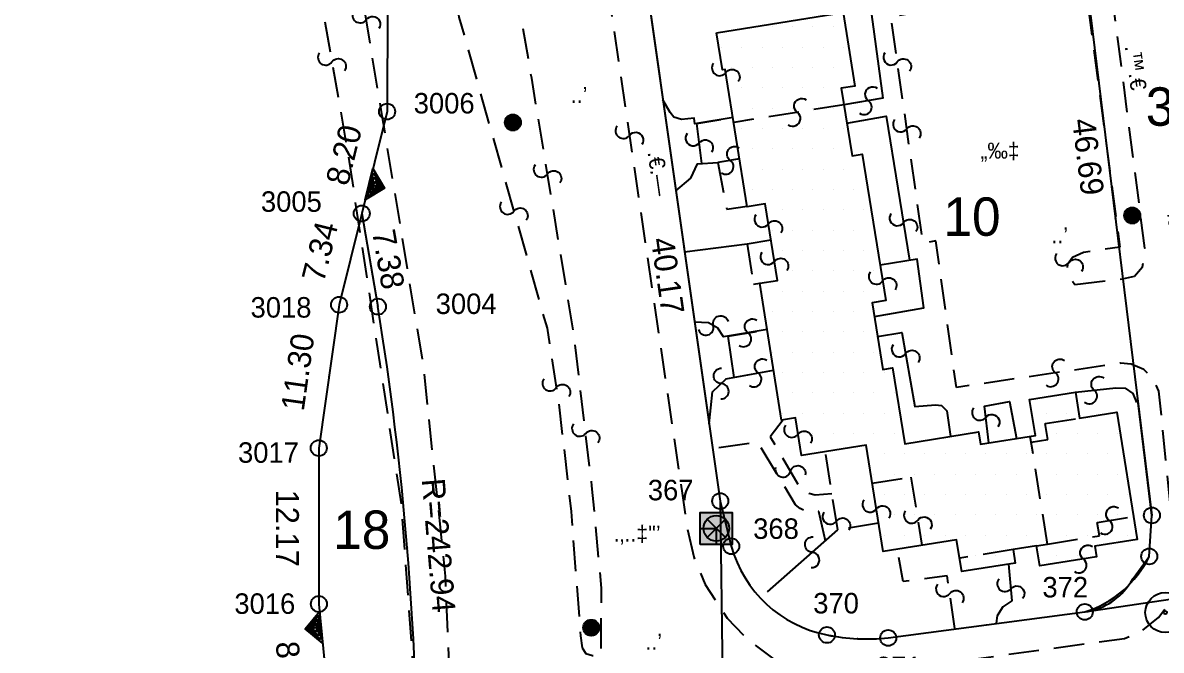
# Model space of a CAD drawing. Extents: x 160399 to 161261, y 619798 to 620526.
# Drawn here: x 160692.7 to 160781.6, y 620068.5 to 620117.5 of the extents above; entities that cross this region are included whole.
import ezdxf
from ezdxf.enums import TextEntityAlignment as Align

# ---------------------------------------------------------------- set-up
doc = ezdxf.new("R2010")
doc.units = 0
doc.header["$LTSCALE"] = 0.375
doc.header["$MEASUREMENT"] = 0
doc.linetypes.add('HIDDEN', pattern=[9.525, 6.35, -3.175])
doc.layers.get('0').update_dxf_attribs({"linetype": 'CONTINUOUS'})
for name, color, linetype in [('FNCP002', 251, 'CONTINUOUS'), ('FNCS012', 3, 'CONTINUOUS'), ('PCLP001', 7, 'CONTINUOUS'), ('PCLP004', 7, 'CONTINUOUS'), ('PCLS001', 2, 'CONTINUOUS'), ('PCLS002', 2, 'CONTINUOUS'), ('PCLS007', 4, 'CONTINUOUS'), ('PCLS012', 4, 'CONTINUOUS'), ('PH-BLDH001', 3, 'CONTINUOUS'), ('PH-BLDP001', 3, 'CONTINUOUS'), ('PH-BLDP008', 3, 'CONTINUOUS'), ('PH-BLDP030', 3, 'HIDDEN'), ('PH-BLDP031', 3, 'HIDDEN'), ('PH-BLDP034', 3, 'CONTINUOUS'), ('PH-ELCS001', 3, 'CONTINUOUS'), ('PH-FNCP000', 3, 'CONTINUOUS'), ('PH-FNCP006', 3, 'CONTINUOUS'), ('PH-FNCP007', 3, 'CONTINUOUS'), ('PH-LGTS008', 3, 'CONTINUOUS'), ('PH-RODP021', 3, 'HIDDEN'), ('PH-RODP023', 3, 'HIDDEN'), ('PH-RODP026', 3, 'HIDDEN'), ('PH-RODP028', 3, 'HIDDEN'), ('PH-RODT100', 3, 'HIDDEN'), ('RODS001', 7, 'CONTINUOUS'), ('RODS004', 3, 'CONTINUOUS'), ('SRVS002', 6, 'CONTINUOUS'), ('SRVS007', 2, 'CONTINUOUS'), ('UD_PCLS008', 11, 'CONTINUOUS')]:
    doc.layers.add(name, color=color, linetype=linetype)
doc.styles.add('HEBTXT', font='hebtxt')

# ---------------------------------------------------------------- blocks, each defined once
blk = doc.blocks.new('*X14')
at = {"color": 0}
for p, q in [((160752.63125, 620117.1875), (160752.63125, 620117.1875)), ((160754.21875, 620117.1875), (160754.21875, 620117.1875)), ((160755.80625, 620117.1875), (160755.80625, 620117.1875)), ((160757.39375, 620117.1875), (160757.39375, 620117.1875)), ((160748.6625, 620115.6), (160748.6625, 620115.6)), ((160750.25, 620115.6), (160750.25, 620115.6)), ((160751.8375, 620115.6), (160751.8375, 620115.6)), ((160753.425, 620115.6), (160753.425, 620115.6)), ((160755.0125, 620115.6), (160755.0125, 620115.6)), ((160756.6, 620115.6), (160756.6, 620115.6)), ((160758.1875, 620115.6), (160758.1875, 620115.6)), ((160749.45625, 620114.0125), (160749.45625, 620114.0125)), ((160751.04375, 620114.0125), (160751.04375, 620114.0125)), ((160752.63125, 620114.0125), (160752.63125, 620114.0125)), ((160754.21875, 620114.0125), (160754.21875, 620114.0125)), ((160755.80625, 620114.0125), (160755.80625, 620114.0125)), ((160757.39375, 620114.0125), (160757.39375, 620114.0125)), ((160750.25, 620112.425), (160750.25, 620112.425)), ((160751.8375, 620112.425), (160751.8375, 620112.425)), ((160753.425, 620112.425), (160753.425, 620112.425)), ((160755.0125, 620112.425), (160755.0125, 620112.425)), ((160756.6, 620112.425), (160756.6, 620112.425)), ((160749.45625, 620110.8375), (160749.45625, 620110.8375)), ((160751.04375, 620110.8375), (160751.04375, 620110.8375)), ((160752.63125, 620110.8375), (160752.63125, 620110.8375)), ((160754.21875, 620110.8375), (160754.21875, 620110.8375)), ((160755.80625, 620110.8375), (160755.80625, 620110.8375)), ((160757.39375, 620110.8375), (160757.39375, 620110.8375)), ((160750.25, 620109.25), (160750.25, 620109.25)), ((160751.8375, 620109.25), (160751.8375, 620109.25)), ((160753.425, 620109.25), (160753.425, 620109.25)), ((160755.0125, 620109.25), (160755.0125, 620109.25)), ((160756.6, 620109.25), (160756.6, 620109.25)), ((160758.1875, 620109.25), (160758.1875, 620109.25)), ((160751.04375, 620107.6625), (160751.04375, 620107.6625)), ((160752.63125, 620107.6625), (160752.63125, 620107.6625)), ((160754.21875, 620107.6625), (160754.21875, 620107.6625)), ((160755.80625, 620107.6625), (160755.80625, 620107.6625)), ((160757.39375, 620107.6625), (160757.39375, 620107.6625)), ((160750.25, 620106.075), (160750.25, 620106.075)), ((160751.8375, 620106.075), (160751.8375, 620106.075)), ((160753.425, 620106.075), (160753.425, 620106.075)), ((160755.0125, 620106.075), (160755.0125, 620106.075)), ((160756.6, 620106.075), (160756.6, 620106.075)), ((160758.1875, 620106.075), (160758.1875, 620106.075)), ((160759.775, 620106.075), (160759.775, 620106.075)), ((160751.04375, 620104.4875), (160751.04375, 620104.4875)), ((160752.63125, 620104.4875), (160752.63125, 620104.4875)), ((160754.21875, 620104.4875), (160754.21875, 620104.4875)), ((160755.80625, 620104.4875), (160755.80625, 620104.4875)), ((160757.39375, 620104.4875), (160757.39375, 620104.4875)), ((160758.98125, 620104.4875), (160758.98125, 620104.4875)), ((160753.425, 620102.9), (160753.425, 620102.9)), ((160755.0125, 620102.9), (160755.0125, 620102.9)), ((160756.6, 620102.9), (160756.6, 620102.9)), ((160758.1875, 620102.9), (160758.1875, 620102.9)), ((160759.775, 620102.9), (160759.775, 620102.9)), ((160752.63125, 620101.3125), (160752.63125, 620101.3125)), ((160754.21875, 620101.3125), (160754.21875, 620101.3125)), ((160755.80625, 620101.3125), (160755.80625, 620101.3125)), ((160757.39375, 620101.3125), (160757.39375, 620101.3125)), ((160758.98125, 620101.3125), (160758.98125, 620101.3125)), ((160760.56875, 620101.3125), (160760.56875, 620101.3125)), ((160753.425, 620099.725), (160753.425, 620099.725)), ((160755.0125, 620099.725), (160755.0125, 620099.725)), ((160756.6, 620099.725), (160756.6, 620099.725)), ((160758.1875, 620099.725), (160758.1875, 620099.725)), ((160759.775, 620099.725), (160759.775, 620099.725)), ((160754.21875, 620098.1375), (160754.21875, 620098.1375)), ((160755.80625, 620098.1375), (160755.80625, 620098.1375)), ((160757.39375, 620098.1375), (160757.39375, 620098.1375)), ((160758.98125, 620098.1375), (160758.98125, 620098.1375)), ((160760.56875, 620098.1375), (160760.56875, 620098.1375)), ((160751.8375, 620096.55), (160751.8375, 620096.55)), ((160753.425, 620096.55), (160753.425, 620096.55)), ((160755.0125, 620096.55), (160755.0125, 620096.55)), ((160756.6, 620096.55), (160756.6, 620096.55)), ((160758.1875, 620096.55), (160758.1875, 620096.55)), ((160759.775, 620096.55), (160759.775, 620096.55)), ((160761.3625, 620096.55), (160761.3625, 620096.55)), ((160752.63125, 620094.9625), (160752.63125, 620094.9625)), ((160754.21875, 620094.9625), (160754.21875, 620094.9625)), ((160755.80625, 620094.9625), (160755.80625, 620094.9625)), ((160757.39375, 620094.9625), (160757.39375, 620094.9625)), ((160758.98125, 620094.9625), (160758.98125, 620094.9625)), ((160753.425, 620093.375), (160753.425, 620093.375)), ((160755.0125, 620093.375), (160755.0125, 620093.375)), ((160756.6, 620093.375), (160756.6, 620093.375)), ((160758.1875, 620093.375), (160758.1875, 620093.375)), ((160759.775, 620093.375), (160759.775, 620093.375)), ((160752.63125, 620091.7875), (160752.63125, 620091.7875)), ((160754.21875, 620091.7875), (160754.21875, 620091.7875)), ((160755.80625, 620091.7875), (160755.80625, 620091.7875)), ((160757.39375, 620091.7875), (160757.39375, 620091.7875)), ((160758.98125, 620091.7875), (160758.98125, 620091.7875)), ((160760.56875, 620091.7875), (160760.56875, 620091.7875)), ((160753.425, 620090.2), (160753.425, 620090.2)), ((160755.0125, 620090.2), (160755.0125, 620090.2)), ((160756.6, 620090.2), (160756.6, 620090.2)), ((160758.1875, 620090.2), (160758.1875, 620090.2)), ((160759.775, 620090.2), (160759.775, 620090.2)), ((160761.3625, 620090.2), (160761.3625, 620090.2)), ((160754.21875, 620088.6125), (160754.21875, 620088.6125)), ((160755.80625, 620088.6125), (160755.80625, 620088.6125)), ((160757.39375, 620088.6125), (160757.39375, 620088.6125)), ((160758.98125, 620088.6125), (160758.98125, 620088.6125)), ((160760.56875, 620088.6125), (160760.56875, 620088.6125)), ((160762.15625, 620088.6125), (160762.15625, 620088.6125)), ((160753.425, 620087.025), (160753.425, 620087.025)), ((160755.0125, 620087.025), (160755.0125, 620087.025)), ((160756.6, 620087.025), (160756.6, 620087.025)), ((160758.1875, 620087.025), (160758.1875, 620087.025)), ((160759.775, 620087.025), (160759.775, 620087.025)), ((160761.3625, 620087.025), (160761.3625, 620087.025)), ((160774.0625, 620087.025), (160774.0625, 620087.025)), ((160775.65, 620087.025), (160775.65, 620087.025)), ((160755.80625, 620085.4375), (160755.80625, 620085.4375)), ((160757.39375, 620085.4375), (160757.39375, 620085.4375)), ((160758.98125, 620085.4375), (160758.98125, 620085.4375)), ((160760.56875, 620085.4375), (160760.56875, 620085.4375)), ((160762.15625, 620085.4375), (160762.15625, 620085.4375)), ((160768.50625, 620085.4375), (160768.50625, 620085.4375)), ((160773.26875, 620085.4375), (160773.26875, 620085.4375)), ((160774.85625, 620085.4375), (160774.85625, 620085.4375)), ((160776.44375, 620085.4375), (160776.44375, 620085.4375)), ((160778.03125, 620085.4375), (160778.03125, 620085.4375)), ((160779.61875, 620085.4375), (160779.61875, 620085.4375)), ((160755.0125, 620083.85), (160755.0125, 620083.85)), ((160761.3625, 620083.85), (160761.3625, 620083.85)), ((160762.95, 620083.85), (160762.95, 620083.85)), ((160764.5375, 620083.85), (160764.5375, 620083.85)), ((160766.125, 620083.85), (160766.125, 620083.85)), ((160767.7125, 620083.85), (160767.7125, 620083.85)), ((160769.3, 620083.85), (160769.3, 620083.85)), ((160770.8875, 620083.85), (160770.8875, 620083.85)), ((160772.475, 620083.85), (160772.475, 620083.85)), ((160774.0625, 620083.85), (160774.0625, 620083.85)), ((160775.65, 620083.85), (160775.65, 620083.85)), ((160777.2375, 620083.85), (160777.2375, 620083.85)), ((160778.825, 620083.85), (160778.825, 620083.85)), ((160760.56875, 620082.2625), (160760.56875, 620082.2625)), ((160762.15625, 620082.2625), (160762.15625, 620082.2625)), ((160763.74375, 620082.2625), (160763.74375, 620082.2625)), ((160765.33125, 620082.2625), (160765.33125, 620082.2625)), ((160766.91875, 620082.2625), (160766.91875, 620082.2625)), ((160768.50625, 620082.2625), (160768.50625, 620082.2625)), ((160770.09375, 620082.2625), (160770.09375, 620082.2625)), ((160771.68125, 620082.2625), (160771.68125, 620082.2625)), ((160773.26875, 620082.2625), (160773.26875, 620082.2625)), ((160774.85625, 620082.2625), (160774.85625, 620082.2625)), ((160776.44375, 620082.2625), (160776.44375, 620082.2625)), ((160778.03125, 620082.2625), (160778.03125, 620082.2625)), ((160779.61875, 620082.2625), (160779.61875, 620082.2625)), ((160761.3625, 620080.675), (160761.3625, 620080.675)), ((160762.95, 620080.675), (160762.95, 620080.675)), ((160764.5375, 620080.675), (160764.5375, 620080.675)), ((160766.125, 620080.675), (160766.125, 620080.675)), ((160767.7125, 620080.675), (160767.7125, 620080.675)), ((160769.3, 620080.675), (160769.3, 620080.675)), ((160770.8875, 620080.675), (160770.8875, 620080.675)), ((160772.475, 620080.675), (160772.475, 620080.675)), ((160774.0625, 620080.675), (160774.0625, 620080.675)), ((160775.65, 620080.675), (160775.65, 620080.675)), ((160777.2375, 620080.675), (160777.2375, 620080.675)), ((160778.825, 620080.675), (160778.825, 620080.675)), ((160780.4125, 620080.675), (160780.4125, 620080.675)), ((160762.15625, 620079.0875), (160762.15625, 620079.0875)), ((160763.74375, 620079.0875), (160763.74375, 620079.0875)), ((160765.33125, 620079.0875), (160765.33125, 620079.0875)), ((160766.91875, 620079.0875), (160766.91875, 620079.0875)), ((160768.50625, 620079.0875), (160768.50625, 620079.0875)), ((160770.09375, 620079.0875), (160770.09375, 620079.0875)), ((160771.68125, 620079.0875), (160771.68125, 620079.0875)), ((160773.26875, 620079.0875), (160773.26875, 620079.0875)), ((160774.85625, 620079.0875), (160774.85625, 620079.0875)), ((160776.44375, 620079.0875), (160776.44375, 620079.0875)), ((160778.03125, 620079.0875), (160778.03125, 620079.0875)), ((160779.61875, 620079.0875), (160779.61875, 620079.0875)), ((160761.3625, 620077.5), (160761.3625, 620077.5)), ((160762.95, 620077.5), (160762.95, 620077.5)), ((160764.5375, 620077.5), (160764.5375, 620077.5)), ((160766.125, 620077.5), (160766.125, 620077.5)), ((160767.7125, 620077.5), (160767.7125, 620077.5)), ((160769.3, 620077.5), (160769.3, 620077.5)), ((160770.8875, 620077.5), (160770.8875, 620077.5)), ((160772.475, 620077.5), (160772.475, 620077.5)), ((160774.0625, 620077.5), (160774.0625, 620077.5)), ((160775.65, 620077.5), (160775.65, 620077.5)), ((160777.2375, 620077.5), (160777.2375, 620077.5)), ((160778.825, 620077.5), (160778.825, 620077.5)), ((160780.4125, 620077.5), (160780.4125, 620077.5)), ((160768.50625, 620075.9125), (160768.50625, 620075.9125)), ((160770.09375, 620075.9125), (160770.09375, 620075.9125)), ((160774.85625, 620075.9125), (160774.85625, 620075.9125)), ((160776.44375, 620075.9125), (160776.44375, 620075.9125))]:
    blk.add_line(p, q, dxfattribs=at)
blk = doc.blocks.new('ELCS001')
for p, q in [((0.566, -0.566), (-0.566, 0.566)), ((-0.566, -0.566), (0.566, 0.566))]:
    blk.add_line(p, q)
for points in [[(-1, -1), (-1, 1), (1, 1), (1, -1)], [(-1, -1), (-1, 0), (0, 0), (0, -1)]]:
    blk.add_lwpolyline(points, close=True)
blk.add_circle((0, 0), 0.8)
blk.add_solid([(-1, -1), (1, -1), (-1, 1), (1, 1)])
at = {"style": 'HEBTXT', "flags": 8}
blk.add_attdef('DESC', text='', height=1.5, dxfattribs=at).set_placement((-1.473, 2.181), align=Align.CENTER)
at = {"style": 'HEBTXT'}
blk.add_attdef('POLE_NUM', (1.28, 1.92), '', height=1.5, dxfattribs=at)
at = {"style": 'HEBTXT', "flags": 1}
blk.add_attdef('NOTE', (1.5, -3.645), '', height=1.5, dxfattribs=at)
blk = doc.blocks.new('*X11')
at = {"color": 0}
for p, q in [((-0.5, 0), (0.5, 0)), ((-0.499, 0.032), (0.499, 0.032)), ((-0.496, 0.064), (0.496, 0.064)), ((-0.491, 0.095), (0.491, 0.095)), ((-0.484, 0.127), (0.484, 0.127)), ((-0.474, 0.159), (0.474, 0.159)), ((-0.462, 0.191), (0.462, 0.191)), ((-0.448, 0.222), (0.448, 0.222)), ((-0.431, 0.254), (0.431, 0.254)), ((-0.41, 0.286), (0.41, 0.286)), ((-0.386, 0.318), (0.386, 0.318)), ((-0.358, 0.349), (0.358, 0.349)), ((-0.324, 0.381), (0.324, 0.381)), ((-0.282, 0.413), (0.282, 0.413)), ((-0.229, 0.445), (0.229, 0.445)), ((-0.152, 0.476), (0.152, 0.476)), ((-0.499, -0.032), (0.499, -0.032)), ((-0.496, -0.064), (0.496, -0.064)), ((-0.491, -0.095), (0.491, -0.095)), ((-0.484, -0.127), (0.484, -0.127)), ((-0.474, -0.159), (0.474, -0.159)), ((-0.462, -0.191), (0.462, -0.191)), ((-0.448, -0.222), (0.448, -0.222)), ((-0.431, -0.254), (0.431, -0.254)), ((-0.41, -0.286), (0.41, -0.286)), ((-0.386, -0.318), (0.386, -0.318)), ((-0.358, -0.349), (0.358, -0.349)), ((-0.324, -0.381), (0.324, -0.381)), ((-0.282, -0.413), (0.282, -0.413)), ((-0.229, -0.445), (0.229, -0.445)), ((-0.152, -0.476), (0.152, -0.476))]:
    blk.add_line(p, q, dxfattribs=at)
blk = doc.blocks.new('LGTS008')
blk.add_circle((0, 0), 0.5)
blk.add_blockref('*X11', (0, 0))
at = {"style": 'HEBTXT', "flags": 8}
blk.add_attdef('DESC', text='', height=1.5, dxfattribs=at).set_placement((-3.815, -0.648), align=Align.CENTER)
at = {"style": 'HEBTXT', "flags": 9}
blk.add_attdef('ID', (0, -2.843), '', height=1.5, dxfattribs=at)
blk = doc.blocks.new('FNCS012')
blk.add_circle((0, 0), 0.001)
blk = doc.blocks.new('RODS004')
blk.add_circle((0, 0), 0.001)
blk = doc.blocks.new('SRVS002')
for radius in [1.25, 0.1]:
    blk.add_circle((0, 0), radius)
blk = doc.blocks.new('PCLS002')
blk.add_lwpolyline([(-0.849, -0.849, 1), (0, 0, -1), (0.849, 0.849, -1)], format="xyb")
blk = doc.blocks.new('RODS001')
blk.add_circle((0, 0), 0.001)
blk = doc.blocks.new('PCLS008')
at = {"style": 'HEBTXT', "flags": 1}
blk.add_attdef('CAPTION', text='', height=1.5, dxfattribs=at).set_placement((-0.165, -14.191), align=Align.CENTER)
blk = doc.blocks.new('SRVS007')
blk.add_circle((0, 0), 0.5)
at = {"style": 'HEBTXT'}
blk.add_attdef('NAME', text='', height=1.8, dxfattribs=at).set_placement((-0.011, -2.996), align=Align.CENTER)
for tag, flags, p in [('KIND', 1, (0, -6.042, -0.001)), ('HEIGHT', 1, (0, -8, -0.001)), ('SOURCE-CODE', 9, (0, -9.958, -0.001)), ('MARK-CODE', 9, (0, -11.916, -0.001))]:
    blk.add_attdef(tag, text='', height=1.8, dxfattribs=dict(at, flags=flags)).set_placement(p, align=Align.CENTER)
blk = doc.blocks.new('PCLS007')
blk.add_circle((0, 0), 0.00313)
blk = doc.blocks.new('SU93_41L')
for points in [[(-1, 0), (0, 1), (1, 0)], [(-0.759, 0.1), (0, 0.859), (0.759, 0.1)], [(-0.517, 0.2), (0, 0.717), (0.517, 0.2)], [(-0.276, 0.3), (0, 0.576), (0.276, 0.3)], [(-0.034, 0.4), (0, 0.434), (0.034, 0.4)]]:
    blk.add_lwpolyline(points, close=True)
blk = doc.blocks.new('SU93_41R')
for points in [[(1, 0), (0, -1), (-1, 0)], [(0.759, -0.1), (0, -0.859), (-0.759, -0.1)], [(0.517, -0.2), (0, -0.717), (-0.517, -0.2)], [(0.276, -0.3), (0, -0.576), (-0.276, -0.3)], [(0.034, -0.4), (0, -0.434), (-0.034, -0.4)]]:
    blk.add_lwpolyline(points, close=True)

msp = doc.modelspace()

# ---------------------------------------------------------------- linework, layer by layer
at = {"layer": 'FNCP002', "flags": 128}
for points in [[(160771.2, 620151.62), (160769.13, 620165.42, 0.475527), (160767.61, 620166.7), (160736.17, 620161.87, 0.367679), (160734.9, 620160.54), (160741.5, 620119.95), (160747.19, 620080.19), (160748.05, 620076.67, 0.108728)], [(160760.31, 620069.51), (160775.67, 620071.54, 0.207636), (160779.05, 620073.57, -0.00234), (160780.71, 620075.87), (160780.92, 620079.07), (160779.84, 620087.86)], [(160748.05, 620076.67, 0.283539), (160755.53, 620069.74, 0.073428), (160760.31, 620069.51, 0.778305)]]:
    msp.add_lwpolyline(points, format="xyb", dxfattribs=at)
at = {"layer": 'PCLP001', "flags": 128}
msp.add_lwpolyline([(160718.161, 620186.952), (160719.824, 620154.859), (160721.277, 620143.763), (160721.163, 620110.599), (160719.182, 620102.641), (160717.407, 620095.514), (160715.825, 620084.327), (160715.828, 620072.156), (160716.63, 620063.897)], dxfattribs=at)
at = {"layer": 'PCLP004'}
for p, q in [((160775.235, 620125.414), (160780.92, 620079.07)), ((160741.5, 620119.95), (160747.19, 620080.19)), ((160719.182, 620102.641), (160720.442, 620095.37)), ((160747.19, 620080.19), (160748.05, 620076.67)), ((160747.19, 620080.19), (160747.66, 620041.53)), ((160780.71, 620075.87), (160780.92, 620079.07)), ((160775.67, 620071.54), (160798.4, 620074.96)), ((160760.31, 620069.51), (160775.67, 620071.54))]:
    msp.add_line(p, q, dxfattribs=at)
for centre, radius, start, end in [((160480.615, 620056.621), 242.938, 0.22316, 9.17795), ((160757.409, 620079.27), 9.713, 195.52557, 258.84603), ((160773.137, 620079.587), 8.436, 287.4749, 333.85864), ((160758.699, 620085.812), 16.381, 258.84603, 275.6444)]:
    msp.add_arc(centre, radius, start, end, dxfattribs=at)
at = {"layer": 'PH-BLDP001'}
msp.add_polyline3d([(160746.892, 620116.755, 38.116), (160756.791, 620118.339, 44), (160757.71, 620112.594, 44.007), (160756.646, 620112.423, 44.033), (160757.489, 620107.154, 47.106), (160758.29, 620107.282, 46.885), (160760.119, 620095.847, 47.012), (160759.065, 620095.678, 47.093), (160759.898, 620090.471, 47.093), (160760.652, 620090.591, 46.918), (160761.6, 620084.667, 46.885), (160767.365, 620085.589, 46.698), (160767.519, 620084.623, 46.825), (160771.808, 620085.309, 37.493), (160771.358, 620088.119, 39.247), (160774.938, 620088.692, 39.455), (160775.263, 620086.664, 44.08), (160778.164, 620087.128, 43.886), (160779.755, 620077.188, 37.393), (160776.458, 620076.66, 37.514), (160776.59, 620075.835, 37.092), (160772.155, 620075.126, 36.998), (160771.904, 620076.695, 47.012), (160770.073, 620076.402, 43.893), (160770.24, 620075.356, 43.819), (160766.056, 620074.687, 43.819), (160765.657, 620077.177, 46.959), (160759.914, 620076.258, 43.766), (160758.588, 620084.546, 46.751), (160753.535, 620083.737, 46.711), (160753.062, 620086.692, 46.831), (160751.981, 620086.518, 46.798), (160750.272, 620097.198, 47.059), (160751.654, 620097.42, 46.744), (160750.698, 620103.396, 46.892), (160749.301, 620103.172, 47.059), (160747.586, 620113.891, 44.207), (160747.356, 620113.854, 38.069), (160746.892, 620116.755, 38.116)], close=True, dxfattribs=at)
at = {"layer": 'PH-BLDP008'}
msp.add_polyline3d([(160759.239, 620094.59, 40.405), (160763.09, 620095.289, 39.923), (160762.564, 620099.07, 40.158), (160759.676, 620098.616, 40.124)], dxfattribs=at)
at = {"layer": 'PH-BLDP030'}
for points in [[(160756.854, 620111.124, 46.912), (160748.251, 620109.748, 47.18)], [(160771.485, 620084.794, 43.9), (160772.782, 620085.002, 43.866), (160772.585, 620086.235, 44), (160775.263, 620086.664, 43.94)], [(160771.904, 620076.695, 46.992), (160772.759, 620076.831, 46.939), (160771.413, 620085.246, 47.093)], [(160759.063, 620081.579, 46.811), (160762.091, 620082.063, 46.651), (160762.943, 620076.743, 46.724)], [(160772.759, 620076.831, 44.261), (160776.816, 620077.48, 44.234), (160776.648, 620078.53, 44.161), (160779.468, 620078.982, 43.933)], [(160770.073, 620076.402, 46.791), (160765.901, 620075.734, 47.072)]]:
    msp.add_polyline3d(points, dxfattribs=at)
at = {"layer": 'PH-BLDP031'}
for points in [[(160748.703, 620106.91, 35.679), (160747.001, 620106.628, 35.693), (160747.7, 620102.973, 35.9), (160749.296, 620103.204, 35.907)], [(160751.154, 620100.55, 37.734), (160749.289, 620100.251, 37.688), (160749.789, 620097.121, 37.614), (160750.272, 620097.198, 37.614)], [(160759.561, 620078.465, 36.617), (160756.373, 620077.954, 36.77), (160755.4, 620084.036, 36.891)]]:
    msp.add_polyline3d(points, dxfattribs=at)
at = {"layer": 'PH-BLDP034'}
for points in [[(160745.747, 620106.55, 32.359), (160745.362, 620109.664, 32.453), (160747.231, 620109.972, 34.635)], [(160748.277, 620089.851, 32.627), (160747.818, 620093.069, 32.634), (160750.012, 620093.436, 34.628)]]:
    msp.add_polyline3d(points, dxfattribs=at)
at = {"layer": 'PH-FNCP000'}
for points in [[(160756.454, 620129.683, 33.37), (160757.203, 620129.336, 33.444), (160757.585, 620128.78, 33.457), (160759.896, 620111.646, 35.679), (160756.856, 620111.115, 35.646)], [(160748.188, 620110.129, 34.843), (160745.204, 620109.638, 34.963), (160745.144, 620110.08, 34.97), (160744.173, 620109.972, 35.05), (160743.557, 620110.166, 35.057), (160743.289, 620110.52, 35.097), (160742.707, 620111.518, 35.156)], [(160757.084, 620109.688, 35.706), (160760.145, 620110.234, 35.72), (160761.989, 620098.99, 39.615)], [(160743.724, 620104.411, 35.049), (160744.886, 620105.388, 35.03), (160745.415, 620106.506, 35.03), (160747.001, 620106.628, 35.03)], [(160750.851, 620093.577, 34.615), (160747.441, 620093.006, 34.856), (160746.994, 620093.698, 35.117), (160746.277, 620094.105, 35.117), (160745.189, 620094.17, 35.117)], [(160759.488, 620093.039, 33.839), (160761.385, 620093.339, 33.792), (160762.4, 620087.563, 33.571), (160764.014, 620087.712, 33.691), (160764.489, 620087.659, 33.685), (160764.884, 620087.231, 33.658), (160765.173, 620085.239, 33.658)], [(160747.638, 620089.733, 34.608), (160751.356, 620090.422, 34.615)], [(160774.938, 620088.692, 34.983), (160778.11, 620089.043, 35.204), (160778.835, 620088.998, 35.211), (160779.43, 620088.581, 35.211), (160779.724, 620087.88, 35.211)], [(160768.186, 620084.73, 34.729), (160767.829, 620087.595, 34.729), (160769.79, 620087.965, 34.896), (160770.345, 620085.075, 34.896)], [(160769.716, 620075.272, 35.064), (160769.978, 620072.395, 35.137), (160769.264, 620071.947, 35.164), (160768.83, 620071.224, 35.164), (160768.748, 620070.667, 35.164)]]:
    msp.add_polyline3d(points, dxfattribs=at)
at = {"layer": 'PH-FNCP006'}
msp.add_polyline3d([(160746.327, 620086.222, 34.803), (160746.588, 620088.721, 34.823), (160747.659, 620089.739, 34.608)], dxfattribs=at)
at = {"layer": 'PH-FNCP007'}
for points in [[(160749.289, 620100.251, 34.635), (160744.409, 620099.623, 34.955)], [(160750.873, 620073.114, 34.635), (160756.373, 620077.954, 34.649)]]:
    msp.add_polyline3d(points, dxfattribs=at)
at = {"layer": 'PH-RODP021', "flags": 128}
for points in [[(160892, 620297.109), (160864.639, 620292.06), (160842.458, 620288.291), (160817.974, 620284.399), (160794.42, 620281.232), (160792.78, 620281.143), (160777.902, 620278.291), (160766.296, 620276.038), (160755.581, 620273.899), (160732.106, 620272.171), (160728.645, 620271.786), (160726.281, 620271.219), (160724.04, 620270.278), (160721.98, 620268.987), (160720.496, 620267.722), (160718.195, 620265.116), (160717.139, 620262.819), (160716.452, 620260.385), (160716.151, 620257.875), (160716.263, 620255.187), (160718.52, 620239.926), (160723.117, 620212.598), (160731.524, 620162.078), (160738.579, 620119.001), (160744.217, 620080.803), (160744.614, 620078.112), (160745.121, 620075.833), (160746.003, 620073.672), (160747.74, 620071.053), (160749.426, 620069.299), (160751.373, 620067.84), (160753.529, 620066.714), (160755.778, 620065.966), (160758.804, 620065.69), (160761.841, 620065.809), (160763.49, 620066.04), (160764.526, 620067.52), (160778.776, 620069.468), (160780.205, 620070.113), (160781.429, 620071.093), (160782.37, 620072.347), (160782.962, 620073.776), (160781.469, 620088.763), (160781.036, 620089.731), (160780.279, 620090.475), (160779.304, 620090.892), (160778.455, 620090.949), (160765.644, 620089.063), (160764.04, 620100.515), (160763.05, 620100.287), (160760.517, 620117.997), (160764.352, 620118.657), (160764.693, 620119.052), (160764.759, 620119.802), (160763.909, 620127.539), (160763.613, 620128.249), (160763.151, 620128.402), (160759.56, 620127.878), (160756.207, 620145.874), (160771.44, 620148.673), (160772.828, 620139.403), (160770.05, 620138.958), (160769.408, 620138.663), (160769.201, 620138.148), (160769.215, 620137.539), (160769.59, 620137.084), (160769.978, 620136.789), (160770.788, 620136.797), (160773.787, 620137.221), (160774.516, 620137.865), (160774.857, 620138.186), (160775.024, 620138.829), (160775.11, 620139.418), (160774.982, 620140.201), (160770.775, 620166.164), (160770.666, 620167.831), (160770.451, 620168.808), (160769.928, 620169.423), (160769.419, 620169.798), (160768.489, 620169.797), (160761.588, 620168.807), (160757.161, 620200.473), (160761.719, 620201.28), (160761.362, 620203.643), (160771.803, 620205.085), (160774.431, 620187.02), (160771.185, 620186.388), (160770.301, 620186.039), (160770.255, 620185.543), (160770.349, 620185.081), (160770.945, 620184.721), (160771.481, 620184.694), (160775.858, 620185.381), (160776.492, 620180.241), (160772.048, 620179.42), (160771.245, 620179.145), (160771.205, 620178.649), (160771.36, 620178.228), (160775.661, 620174.376), (160781.545, 620137.55), (160782.418, 620136.978), (160783.721, 620136.782), (160786.566, 620137.24), (160787.142, 620137.537), (160787.449, 620138.419), (160787.214, 620139.242), (160786.728, 620139.678), (160786.08, 620139.755), (160785.754, 620139.636), (160783.124, 620138.997), (160778.794, 620166.305), (160793.82, 620168.722), (160796.838, 620148.315), (160793.505, 620147.836), (160792.992, 620147.591), (160792.762, 620147.071), (160792.81, 620146.738), (160794.318, 620137.3), (160794.617, 620136.774), (160795.176, 620136.544), (160795.617, 620136.626), (160798.609, 620136.983), (160799.175, 620132.458), (160795.14, 620131.685), (160794.553, 620131.448), (160794.221, 620130.91), (160794.204, 620130.519), (160795.039, 620124.381), (160795.083, 620123.795), (160795.487, 620123.368), (160796.305, 620123.378), (160800.442, 620123.724), (160804.031, 620094.005), (160788.83, 620092.063), (160788.108, 620091.55), (160787.681, 620090.774), (160787.607, 620090.107), (160789.219, 620076.607), (160789.582, 620075.202), (160790.31, 620073.947), (160791.348, 620072.934), (160792.621, 620072.237), (160794.034, 620071.908), (160795.241, 620071.933), (160807.624, 620073.517), (160809.004, 620072.327), (160816.668, 620073.579), (160818.945, 620074.407), (160821.058, 620075.594), (160822.951, 620077.106), (160824.574, 620078.905), (160825.885, 620080.944), (160826.848, 620083.167), (160827.438, 620085.517), (160827.64, 620087.932), (160827.558, 620089.521), (160827.395, 620092.487), (160825.17, 620094.513), (160824.131, 620125.044), (160825.22, 620131.815), (160826.696, 620138.511), (160828.553, 620145.113), (160829.693, 620148.572), (160832.331, 620154.733), (160834.44, 620155.097), (160836.812, 620159.39), (160841.211, 620166.242), (160849.335, 620176.157), (160851.997, 620179.004), (160852.242, 620181.789), (160859.654, 620187.513), (160868.324, 620193.218), (160871.19, 620192.303), (160877.572, 620196.58), (160884.423, 620200.937), (160898.172, 620203.163)], [(160723.5, 620020.105), (160723.714, 620021.407), (160725.461, 620035.674), (160726.286, 620048.293), (160726.309, 620060.61), (160725.727, 620074.319), (160724.005, 620090.772), (160720.781, 620110.256), (160718.748, 620122.524), (160718.062, 620125.717), (160717.7, 620127.893), (160716.957, 620129.97), (160715.857, 620131.883), (160714.435, 620133.569), (160712.735, 620134.975), (160710.812, 620136.058), (160708.861, 620136.747), (160706.575, 620137.265), (160704.235, 620137.393), (160701.907, 620137.127), (160699.523, 620136.424), (160692.696, 620134.67)]]:
    msp.add_lwpolyline(points, dxfattribs=at)
at = {"layer": 'PH-RODP023', "flags": 128}
for points in [[(160752.105, 620086.538), (160751.09, 620085.204), (160753.57, 620080.982), (160754.615, 620080.675), (160755.919, 620080.795)], [(160755.403, 620077.101), (160754.904, 620079.37), (160753.866, 620079.369), (160753.444, 620079.603), (160753.076, 620079.911), (160750.113, 620084.795), (160746.957, 620084.336)], [(160765.52, 620070.256), (160764.922, 620074.365), (160761.475, 620073.914), (160761.024, 620076.436)]]:
    msp.add_lwpolyline(points, dxfattribs=at)
at = {"layer": 'PH-RODP026', "flags": 128}
msp.add_lwpolyline([(160697.146, 620131.428), (160702.655, 620132.222), (160704.872, 620132.274), (160707.064, 620131.932), (160709.161, 620131.209), (160711.097, 620130.126), (160712.811, 620128.718), (160714.401, 620126.81), (160714.91, 620125.559), (160718.052, 620107.629), (160722.273, 620079.826), (160723.256, 620066.386), (160723.268, 620051.907), (160721.775, 620029.602), (160720.216, 620020.205)], dxfattribs=at)
at = {"layer": 'PH-RODP028', "flags": 128}
for points in [[(160737.875, 620068.681), (160737.918, 620073.393), (160737.168, 620081.372), (160735.744, 620093.313), (160732.459, 620113.198), (160727.445, 620142.487), (160722.7, 620170.846), (160717.659, 620200.082), (160715.524, 620214.813), (160713.791, 620221.031), (160709.239, 620235.76), (160708.493, 620238.852), (160707.706, 620243.163), (160706.69, 620248.792), (160706.116, 620253.437), (160705.793, 620255.391), (160706.357, 620268.807), (160706.508, 620271.846), (160706.112, 620272.924), (160705.596, 620272.97), (160705.041, 620272.728), (160704.707, 620272.206), (160704.56, 620271.255), (160704.528, 620270.177), (160703.971, 620256.769), (160704.587, 620250.358), (160706.027, 620241.842), (160708.961, 620224.628), (160713.073, 620200.673), (160717.866, 620171.859), (160723.95, 620135.777), (160726.771, 620117.959), (160733.655, 620093.679), (160734.564, 620087.876), (160735.536, 620079.369), (160736.275, 620069.67), (160736.403, 620068.746), (160736.686, 620068.28), (160737.21, 620068.127), (160737.7, 620068.366), (160737.875, 620068.681)], [(160774.895, 620097.104), (160778.61, 620097.543), (160779.56, 620097.751), (160780.175, 620098.481), (160780.395, 620099.713), (160776.586, 620129.151), (160776.405, 620129.882), (160775.88, 620130.422), (160775.155, 620130.623), (160774.65, 620130.535), (160770.152, 620129.614), (160769.562, 620129.2), (160769.277, 620128.538), (160769.411, 620127.765), (160770.469, 620120.383), (160770.696, 620120.122), (160771.105, 620119.894), (160771.533, 620119.895), (160775.703, 620120.535), (160778.413, 620100.013), (160775.582, 620099.595), (160774.719, 620099.199), (160774.331, 620098.67), (160774.291, 620098.262), (160774.292, 620097.92), (160774.895, 620097.104)]]:
    msp.add_lwpolyline(points, close=True, dxfattribs=at)

# ---------------------------------------------------------------- block references
at = {"layer": 'FNCS012'}
ref = msp.add_blockref('FNCS012', (160744.031, 620102.261), dxfattribs=dict(at, xscale=1.25, yscale=1.25, zscale=1.25, rotation=278.1442240558041))
ref.add_attrib('FENCE_TYPE', '.€.—', dxfattribs={"layer": '0', "height": 1.25, "rotation": 278.14422, "style": 'HEBTXT', "flags": 8}).set_placement((160741.757, 620105.683), align=Align.CENTER)
at = {"layer": 'PCLS001', "xscale": 1.25, "yscale": 1.25, "zscale": 1.25}
for name, p, rotation in [('SU93_41L', (160719.752, 620104.93), 256.0189064812647), ('SU93_41R', (160716.005, 620070.337), 275.5439726264569)]:
    msp.add_blockref(name, p, dxfattribs=dict(at, rotation=rotation))
at = {"layer": 'PCLS002'}
for p, rotation in [((160719.535, 620117.776, 32.036), 279.3955483875367), ((160716.852, 620114.478, 31.747), 279.9394224025066), ((160761.021, 620114.47, 31.614), 278.1396136808374), ((160747.625, 620113.646, 44.272), 279.0900684473968), ((160758.772, 620111.45, 35.667), 9.907957238235973), ((160753.211, 620110.541, 47.025), 9.087159900226137), ((160761.768, 620109.249, 31.614), 278.1396136808374), ((160740.093, 620108.742, 31.614), 278.3961981042608), ((160745.548, 620108.157, 32.408), 277.0480089832241), ((160747.974, 620106.789, 35.685), 9.407723616395906), ((160733.693, 620105.729, 32.665), 279.380534577178), ((160731.063, 620102.821, 32.665), 279.3862259240241), ((160761.506, 620101.936, 38.595), 279.3135195137537), ((160750.948, 620101.832, 46.853), 279.0887811815306), ((160751.417, 620098.899, 46.781), 279.0887811815306), ((160774.439, 620098.817, 33.428), 279.8345234201786), ((160759.875, 620097.375, 46.995), 279.0873456006894), ((160746.645, 620093.896, 35.117), 330.4188943749339), ((160749.358, 620093.327, 34.721), 9.505911780269583), ((160761.672, 620091.705, 33.729), 279.9666649545166), ((160750.152, 620090.199, 34.613), 10.49865064209358), ((160773.372, 620090.201, 31.614), 8.374770108541382), ((160747.265, 620089.364, 34.687), 43.5466610786881), ((160734.381, 620089.046, 32.665), 279.3862259240241), ((160776.407, 620088.855, 35.085), 6.314417668302077), ((160767.937, 620086.726, 34.729), 277.1028630639254), ((160736.678, 620085.477, 32.665), 276.800576969003), ((160753.267, 620085.412, 46.779), 279.0940579719935), ((160752.671, 620082.512, 34.093), 300.4299479024744), ((160759.383, 620079.574, 44.96), 279.0897376763243), ((160777.592, 620078.681, 44.085), 9.106124622812187), ((160756.266, 620078.623, 36.783), 279.0891746690021), ((160762.629, 620078.705, 46.697), 279.0986775687787), ((160754.373, 620076.194, 34.644), 41.34777721950228), ((160775.564, 620075.671, 37.07), 9.082718842461512), ((160765.124, 620072.975, 34.1), 278.2803617091797), ((160769.891, 620073.35, 35.113), 275.2034069041878)]:
    msp.add_blockref('PCLS002', p, dxfattribs=dict(at, rotation=rotation))
at = {"layer": 'PCLS007'}
ref = msp.add_blockref('PCLS007', (160720.172, 620106.62, 1000), dxfattribs=dict(at, xscale=1.25, yscale=1.25, zscale=1.25, rotation=76.01899769026629))
ref.add_attrib('FRONT-LEN', '8.20', dxfattribs={"layer": '0', "height": 1.8, "rotation": 76.019, "style": 'HEBTXT'}).set_placement((160718.656, 620106.997), align=Align.CENTER)
ref = msp.add_blockref('PCLS007', (160778.078, 620102.242, 500), dxfattribs=dict(at, xscale=1.25, yscale=1.25, zscale=1.25, rotation=276.993190457731))
ref.add_attrib('FRONT-LEN', '46.69', dxfattribs={"layer": '0', "height": 1.8, "rotation": 276.99319, "style": 'HEBTXT'}).set_placement((160775.043, 620106.959), align=Align.CENTER)
ref = msp.add_blockref('PCLS007', (160718.295, 620099.078, 1000), dxfattribs=dict(at, xscale=1.25, yscale=1.25, zscale=1.25, rotation=76.01881731271044))
ref.add_attrib('FRONT-LEN', '7.34', dxfattribs={"layer": '0', "height": 1.8, "rotation": 76.01882, "style": 'HEBTXT'}).set_placement((160716.778, 620099.455), align=Align.CENTER)
ref = msp.add_blockref('PCLS007', (160719.812, 620099.005, 1000), dxfattribs=dict(at, xscale=1.25, yscale=1.25, zscale=1.25, rotation=279.8351448833321))
ref.add_attrib('FRONT-LEN', '7.38', dxfattribs={"layer": '0', "height": 1.8, "rotation": 279.83514, "style": 'HEBTXT'}).set_placement((160720.377, 620098.919), align=Align.CENTER)
ref = msp.add_blockref('PCLS007', (160744.345, 620100.07), dxfattribs=dict(at, xscale=1.25, yscale=1.25, zscale=1.25, rotation=278.1442240506594))
ref.add_attrib('FRONT-LEN', '40.17', dxfattribs={"layer": '0', "height": 1.8, "rotation": 278.14422, "style": 'HEBTXT'}).set_placement((160742.194, 620097.659), align=Align.CENTER)
ref = msp.add_blockref('PCLS007', (160716.616, 620089.921, 1000), dxfattribs=dict(at, xscale=1.25, yscale=1.25, zscale=1.25, rotation=81.94885878813987))
ref.add_attrib('FRONT-LEN', '11.30', dxfattribs={"layer": '0', "height": 1.8, "rotation": 81.94886, "style": 'HEBTXT'}).set_placement((160715.069, 620090.14), align=Align.CENTER)
ref = msp.add_blockref('PCLS007', (160715.827, 620078.241, 1000), dxfattribs=dict(at, xscale=1.25, yscale=1.25, zscale=1.25, rotation=270.0150630952376))
ref.add_attrib('FRONT-LEN', '12.17', dxfattribs={"layer": '0', "height": 1.8, "rotation": 270.01506, "style": 'HEBTXT'}).set_placement((160712.47, 620078.076), align=Align.CENTER)
at = {"layer": 'PCLS007', "xscale": 1.25, "yscale": 1.25, "zscale": 1.25}
for p, rotation in [((160747.62, 620078.43), 283.7282808948619), ((160780.815, 620077.47), 86.24356545469846), ((160767.99, 620070.525), 7.528614131572123)]:
    msp.add_blockref('PCLS007', p, dxfattribs=dict(at, rotation=rotation))
at = {"layer": 'PCLS007'}
ref = msp.add_blockref('PCLS007', (160716.229, 620068.026, 1000), dxfattribs=dict(at, xscale=1.25, yscale=1.25, zscale=1.25, rotation=275.5442362568537))
ref.add_attrib('FRONT-LEN', '8.30', dxfattribs={"layer": '0', "height": 1.8, "rotation": 275.54424, "style": 'HEBTXT'}).set_placement((160712.674, 620066.826), align=Align.CENTER)
at = {"layer": 'PCLS012'}
ref = msp.add_blockref('PCLS007', (160722.736, 620076.529, 1000), dxfattribs=dict(at, xscale=1.25, yscale=1.25, zscale=1.25, rotation=274.7006809424976))
ref.add_attrib('FRONT-LEN', 'R=242.94', dxfattribs={"layer": '0', "height": 1.8, "rotation": 274.70068, "style": 'HEBTXT'}).set_placement((160724.293, 620076.657), align=Align.CENTER)
at = {"layer": 'PCLS012', "xscale": 1.25, "yscale": 1.25, "zscale": 1.25}
for p, rotation in [((160778.634, 620073.188), 220.6666726772391), ((160750.807, 620072.144), 137.1853886226908), ((160757.911, 620069.449), 177.2464106997512)]:
    msp.add_blockref('PCLS007', p, dxfattribs=dict(at, rotation=rotation))
at = {"layer": 'PH-BLDH001'}
msp.add_blockref('*X14', (-1.37, 0.02), dxfattribs=at)
at = {"layer": 'PH-ELCS001'}
ref = msp.add_blockref('ELCS001', (160746.882, 620078.061, -10), dxfattribs=dict(at, xscale=1.25, yscale=1.25, zscale=1.25))
ref.add_attrib('DESC', '.‚..‡"’', dxfattribs={"layer": '0', "height": 1.25, "style": 'HEBTXT', "flags": 8}).set_placement((160740.698, 620077.032), align=Align.CENTER)
at = {"layer": 'PH-LGTS008'}
ref = msp.add_blockref('LGTS008', (160730.989, 620109.749, 32.45), dxfattribs=dict(at, xscale=1.25, yscale=1.25, zscale=1.25))
ref.add_attrib('DESC', '..’', dxfattribs={"layer": '0', "height": 1.25, "style": 'HEBTXT', "flags": 8}).set_placement((160736.158, 620111.274), align=Align.CENTER)
ref = msp.add_blockref('LGTS008', (160779.379, 620102.488, 33.226), dxfattribs=dict(at, xscale=1.25, yscale=1.25, zscale=1.25))
ref.add_attrib('DESC', '..’', dxfattribs={"layer": '0', "height": 1.25, "style": 'HEBTXT', "flags": 8}).set_placement((160773.713, 620100.316), align=Align.CENTER)
ref = msp.add_blockref('LGTS008', (160737.115, 620070.307, 32.671), dxfattribs=dict(at, xscale=1.25, yscale=1.25, zscale=1.25))
ref.add_attrib('DESC', '..’', dxfattribs={"layer": '0', "height": 1.25, "style": 'HEBTXT', "flags": 8}).set_placement((160741.991, 620068.586), align=Align.CENTER)
at = {"layer": 'RODS001'}
ref = msp.add_blockref('RODS001', (160776.218, 620117.405), dxfattribs=dict(at, rotation=96.53964237163044))
ref.add_attrib('STREET-NAME', "„‰—’ ‰˜ '‡˜", dxfattribs={"layer": '0', "color": 11, "height": 2, "rotation": 96.53964, "style": 'HEBTXT'}).set_placement((160785.028, 620095.413), align=Align.CENTER)
ref = msp.add_blockref('RODS001', (160767.979, 620057.725, 33.141), dxfattribs=dict(at, rotation=5.313670013790824))
ref.add_attrib('STREET-NAME', "' 15.00 ‡…˜ ˜ƒ", dxfattribs={"layer": '0', "color": 11, "height": 2, "rotation": 5.31367, "style": 'HEBTXT'}).set_placement((160803.415, 620066.371), align=Align.CENTER)
at = {"layer": 'RODS004'}
ref = msp.add_blockref('RODS004', (160780.365, 620099.942, 33.428), dxfattribs=dict(at, xscale=1.25, yscale=1.25, zscale=1.25, rotation=277.9394649881764))
ref.add_attrib('COVER_TYPE', '.™.€', dxfattribs={"layer": '0', "height": 1.25, "rotation": 277.93946, "style": 'HEBTXT', "flags": 8}).set_placement((160779.035, 620113.949), align=Align.CENTER)
at = {"layer": 'SRVS002'}
ref = msp.add_blockref('SRVS002', (160781.96, 620071.49, 1000), dxfattribs=dict(at, xscale=1.25, yscale=1.25, zscale=1.25))
ref.add_attrib('NAME', '2456/€', dxfattribs={"layer": '0', "height": 2.06, "style": 'HEBTXT'}).set_placement((160789.673, 620069.124), align=Align.CENTER)
at = {"layer": 'SRVS007'}
ref = msp.add_blockref('SRVS007', (160721.163, 620110.599, 1000), dxfattribs=dict(at, xscale=1.25, yscale=1.25, zscale=1.25))
ref.add_attrib('NAME', '3006', dxfattribs={"layer": '0', "height": 1.6, "style": 'HEBTXT'}).set_placement((160725.621, 620110.451), align=Align.CENTER)
ref = msp.add_blockref('SRVS007', (160719.182, 620102.641, 1000), dxfattribs=dict(at, xscale=1.25, yscale=1.25, zscale=1.25))
ref.add_attrib('NAME', '3005', dxfattribs={"layer": '0', "height": 1.6, "style": 'HEBTXT'}).set_placement((160713.682, 620102.772), align=Align.CENTER)
ref = msp.add_blockref('SRVS007', (160717.407, 620095.514, 1000), dxfattribs=dict(at, xscale=1.25, yscale=1.25, zscale=1.25))
ref.add_attrib('NAME', '3018', dxfattribs={"layer": '0', "height": 1.6, "style": 'HEBTXT'}).set_placement((160712.873, 620094.515), align=Align.CENTER)
ref = msp.add_blockref('SRVS007', (160720.442, 620095.37, 1000), dxfattribs=dict(at, xscale=1.25, yscale=1.25, zscale=1.25))
ref.add_attrib('NAME', '3004', dxfattribs={"layer": '0', "height": 1.6, "style": 'HEBTXT'}).set_placement((160727.338, 620094.796), align=Align.CENTER)
ref = msp.add_blockref('SRVS007', (160715.825, 620084.327, 1000), dxfattribs=dict(at, xscale=1.25, yscale=1.25, zscale=1.25))
ref.add_attrib('NAME', '3017', dxfattribs={"layer": '0', "height": 1.6, "style": 'HEBTXT'}).set_placement((160711.894, 620083.182), align=Align.CENTER)
ref = msp.add_blockref('SRVS007', (160747.19, 620080.19, 1000), dxfattribs=dict(at, xscale=1.25, yscale=1.25, zscale=1.25))
ref.add_attrib('NAME', '367', dxfattribs={"layer": '0', "height": 1.6, "style": 'HEBTXT'}).set_placement((160743.317, 620080.251), align=Align.CENTER)
at = {"layer": 'SRVS007', "xscale": 1.25, "yscale": 1.25, "zscale": 1.25}
for p in [(160780.92, 620079.07, 1000), (160780.71, 620075.87, 1000)]:
    msp.add_blockref('SRVS007', p, dxfattribs=at)
at = {"layer": 'SRVS007'}
ref = msp.add_blockref('SRVS007', (160748.05, 620076.67, 1000), dxfattribs=dict(at, xscale=1.25, yscale=1.25, zscale=1.25))
ref.add_attrib('NAME', '368', dxfattribs={"layer": '0', "height": 1.6, "style": 'HEBTXT'}).set_placement((160751.547, 620077.24), align=Align.CENTER)
ref = msp.add_blockref('SRVS007', (160775.67, 620071.54, 1000), dxfattribs=dict(at, xscale=1.25, yscale=1.25, zscale=1.25))
ref.add_attrib('NAME', '372', dxfattribs={"layer": '0', "height": 1.6, "style": 'HEBTXT'}).set_placement((160774.146, 620072.67), align=Align.CENTER)
ref = msp.add_blockref('SRVS007', (160715.828, 620072.156, 1000), dxfattribs=dict(at, xscale=1.25, yscale=1.25, zscale=1.25))
ref.add_attrib('NAME', '3016', dxfattribs={"layer": '0', "height": 1.6, "style": 'HEBTXT'}).set_placement((160711.607, 620071.388), align=Align.CENTER)
ref = msp.add_blockref('SRVS007', (160755.53, 620069.74, 1000), dxfattribs=dict(at, xscale=1.25, yscale=1.25, zscale=1.25))
ref.add_attrib('NAME', '370', dxfattribs={"layer": '0', "height": 1.6, "style": 'HEBTXT'}).set_placement((160756.24, 620071.42), align=Align.CENTER)
ref = msp.add_blockref('SRVS007', (160760.31, 620069.51, 1000), dxfattribs=dict(at, xscale=1.25, yscale=1.25, zscale=1.25))
ref.add_attrib('NAME', '371', dxfattribs={"layer": '0', "height": 1.6, "style": 'HEBTXT'}).set_placement((160761.145, 620066.437), align=Align.CENTER)
at = {"layer": 'UD_PCLS008'}
ref = msp.add_blockref('PCLS008', (160782.668, 620110.116, 31), dxfattribs=dict(at, xscale=1.25, yscale=1.25, zscale=1.25))
ref.add_attrib('PARCEL', '31', dxfattribs={"layer": '0', "height": 3, "style": 'HEBTXT'}).set_placement((160782.668, 620110.991), align=Align.MIDDLE_CENTER)
ref = msp.add_blockref('PCLS008', (160766.861, 620101.523, 10), dxfattribs=dict(at, xscale=1.25, yscale=1.25, zscale=1.25))
ref.add_attrib('PARCEL', '10', dxfattribs={"layer": '0', "height": 3, "style": 'HEBTXT'}).set_placement((160766.861, 620102.398), align=Align.MIDDLE_CENTER)
ref = msp.add_blockref('PCLS008', (160716.832, 620074.899, 18), dxfattribs=dict(at, xscale=1.25, yscale=1.25, zscale=1.25))
ref.add_attrib('PARCEL', '18', dxfattribs={"layer": '0', "height": 3, "style": 'HEBTXT'}).set_placement((160719.184, 620077.955), align=Align.MIDDLE_CENTER)

# ---------------------------------------------------------------- texts
at = {"layer": 'PH-RODT100', "style": 'HEBTXT', "width": 0.955}
msp.add_text('„‰‡', height=1.25, dxfattribs=at).set_placement((160767.537, 620106.923, 33.635))

doc.saveas('drawing.dxf')
